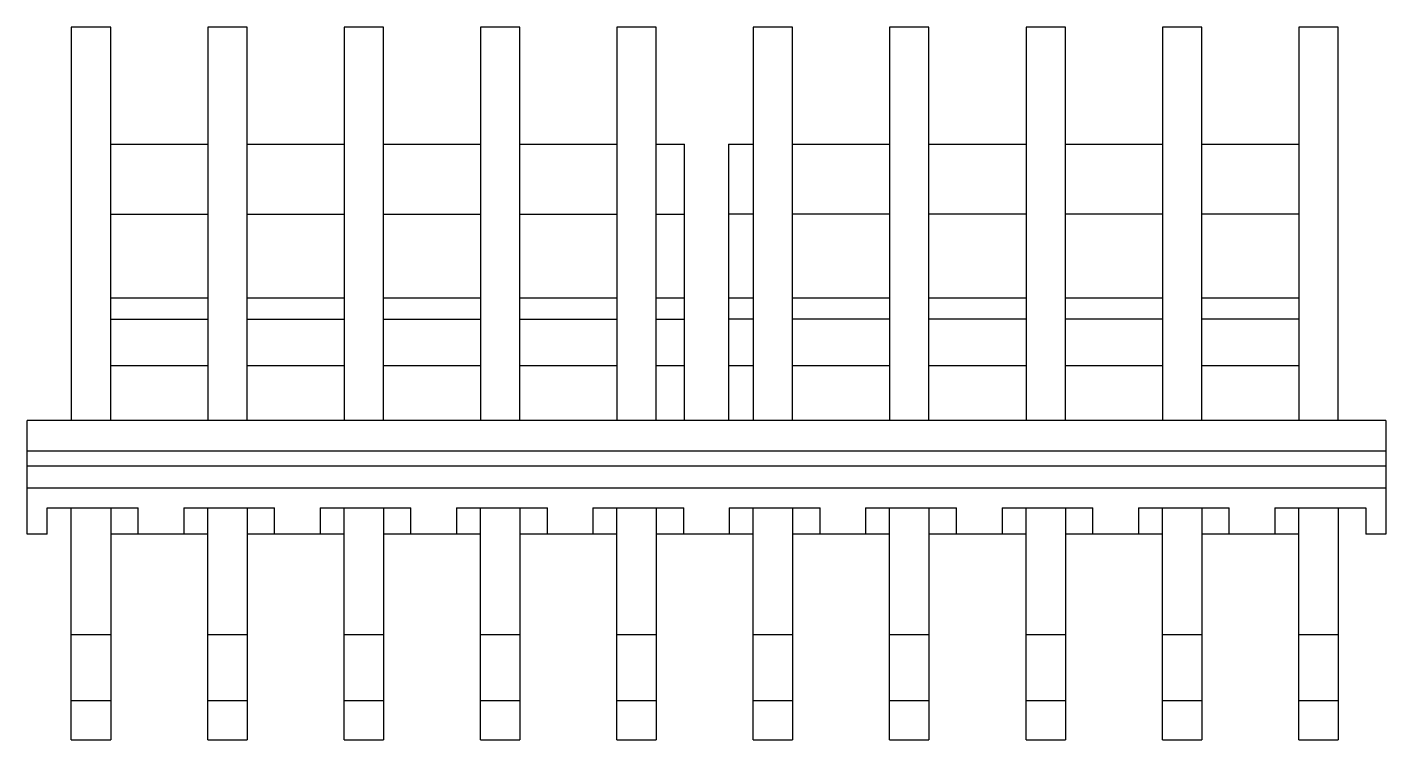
# Model space of a CAD drawing. Header units: millimetres. Extents: x -19.7 to 19.7, y -8 to 12.7.
import ezdxf

# ---------------------------------------------------------------- set-up
doc = ezdxf.new("R2010")
doc.units = ezdxf.units.MM

msp = doc.modelspace()

# ---------------------------------------------------------------- linework, layer by layer
at = {"color": 7, "linetype": 'Continuous', "lineweight": 25}
for p, q in [((-18.453, 12.7), (-18.453, 1.27)), ((-17.31, 12.7), (-18.453, 12.7)), ((-17.31, 1.27), (-17.31, 12.7)), ((-14.491, 12.7), (-14.491, 1.27)), ((-13.348, 12.7), (-14.491, 12.7)), ((-13.348, 1.27), (-13.348, 12.7)), ((-10.528, 12.7), (-10.528, 1.27)), ((-9.385, 12.7), (-10.528, 12.7)), ((-9.385, 1.27), (-9.385, 12.7)), ((-6.566, 12.7), (-6.566, 1.27)), ((-5.423, 12.7), (-6.566, 12.7)), ((-5.423, 1.27), (-5.423, 12.7)), ((-2.603, 12.7), (-2.603, 1.27)), ((-1.46, 12.7), (-2.603, 12.7)), ((-1.46, 1.27), (-1.46, 12.7)), ((1.359, 12.7), (1.359, 1.27)), ((2.502, 12.7), (1.359, 12.7)), ((2.502, 1.27), (2.502, 12.7)), ((5.321, 12.7), (5.321, 1.27)), ((6.464, 12.7), (5.321, 12.7)), ((6.464, 1.27), (6.464, 12.7)), ((9.284, 12.7), (9.284, 1.27)), ((10.427, 12.7), (9.284, 12.7)), ((10.427, 1.27), (10.427, 12.7)), ((13.246, 12.7), (13.246, 1.27)), ((14.389, 12.7), (13.246, 12.7)), ((14.389, 1.27), (14.389, 12.7)), ((17.209, 12.7), (17.209, 1.27)), ((18.352, 12.7), (17.209, 12.7)), ((18.352, 1.27), (18.352, 12.7)), ((-17.31, 9.296), (-14.491, 9.296)), ((-13.348, 9.296), (-10.528, 9.296)), ((-9.385, 9.296), (-6.566, 9.296)), ((-5.423, 9.296), (-2.603, 9.296)), ((-1.46, 9.296), (-0.635, 9.296)), ((-0.635, 1.27), (-0.635, 9.296)), ((0.635, 9.296), (0.635, 1.27)), ((0.635, 9.296), (1.359, 9.296)), ((2.502, 9.296), (5.321, 9.296)), ((6.464, 9.296), (9.284, 9.296)), ((10.427, 9.296), (13.246, 9.296)), ((14.389, 9.296), (17.209, 9.296)), ((19.736, 1.27), (-19.736, 1.27)), ((-19.736, -2.032), (-19.736, 1.27)), ((19.736, 1.27), (19.736, -2.032)), ((19.736, 0.381), (-19.736, 0.381)), ((19.736, -0.059), (-19.736, -0.059)), ((-19.736, -0.694), (19.736, -0.694)), ((-19.152, -1.27), (-16.51, -1.27)), ((-19.152, -2.032), (-19.152, -1.27)), ((-18.453, -8.014), (-18.453, -1.27)), ((-17.31, -1.27), (-17.31, -8.014)), ((-16.51, -2.032), (-16.51, -1.27)), ((-15.189, -1.27), (-12.548, -1.27)), ((-15.189, -1.27), (-15.189, -2.032)), ((-14.491, -8.014), (-14.491, -1.27)), ((-13.348, -1.27), (-13.348, -8.014)), ((-12.548, -2.032), (-12.548, -1.27)), ((-11.227, -1.27), (-8.585, -1.27)), ((-11.227, -1.27), (-11.227, -2.032)), ((-10.528, -8.014), (-10.528, -1.27)), ((-9.385, -1.27), (-9.385, -8.014)), ((-8.585, -2.032), (-8.585, -1.27)), ((-7.264, -1.27), (-4.623, -1.27)), ((-7.264, -1.27), (-7.264, -2.032)), ((-6.566, -8.014), (-6.566, -1.27)), ((-5.423, -1.27), (-5.423, -8.014)), ((-4.623, -2.032), (-4.623, -1.27)), ((-3.302, -1.27), (-0.66, -1.27)), ((-3.302, -1.27), (-3.302, -2.032)), ((-2.603, -8.014), (-2.603, -1.27)), ((-1.46, -1.27), (-1.46, -8.014)), ((-0.66, -2.032), (-0.66, -1.27)), ((0.66, -1.27), (3.302, -1.27)), ((0.66, -1.27), (0.66, -2.032)), ((1.359, -8.014), (1.359, -1.27)), ((2.502, -1.27), (2.502, -8.014)), ((3.302, -2.032), (3.302, -1.27)), ((4.623, -1.27), (7.264, -1.27)), ((4.623, -1.27), (4.623, -2.032)), ((5.321, -8.014), (5.321, -1.27)), ((6.464, -1.27), (6.464, -8.014)), ((7.264, -2.032), (7.264, -1.27)), ((8.585, -1.27), (11.227, -1.27)), ((8.585, -1.27), (8.585, -2.032)), ((9.284, -8.014), (9.284, -1.27)), ((10.427, -1.27), (10.427, -8.014)), ((11.227, -2.032), (11.227, -1.27)), ((12.548, -1.27), (15.189, -1.27)), ((12.548, -1.27), (12.548, -2.032)), ((13.246, -8.014), (13.246, -1.27)), ((14.389, -1.27), (14.389, -8.014)), ((15.189, -2.032), (15.189, -1.27)), ((16.51, -1.27), (19.152, -1.27)), ((16.51, -1.27), (16.51, -2.032)), ((17.209, -8.014), (17.209, -1.27)), ((18.352, -1.27), (18.352, -8.014)), ((19.152, -1.27), (19.152, -2.032)), ((-19.152, -2.032), (-19.736, -2.032)), ((-14.491, -2.032), (-17.31, -2.032)), ((-10.528, -2.032), (-13.348, -2.032)), ((-6.566, -2.032), (-9.385, -2.032)), ((-2.603, -2.032), (-5.423, -2.032)), ((1.359, -2.032), (-1.46, -2.032)), ((5.321, -2.032), (2.502, -2.032)), ((9.284, -2.032), (6.464, -2.032)), ((13.246, -2.032), (10.427, -2.032)), ((17.209, -2.032), (14.389, -2.032)), ((19.736, -2.032), (19.152, -2.032)), ((-18.453, -4.953), (-17.31, -4.953)), ((-14.491, -4.953), (-13.348, -4.953)), ((-10.528, -4.953), (-9.385, -4.953)), ((-6.566, -4.953), (-5.423, -4.953)), ((-2.603, -4.953), (-1.46, -4.953)), ((1.359, -4.953), (2.502, -4.953)), ((5.321, -4.953), (6.464, -4.953)), ((9.284, -4.953), (10.427, -4.953)), ((13.246, -4.953), (14.389, -4.953)), ((17.209, -4.953), (18.352, -4.953)), ((-18.453, -6.871), (-17.31, -6.871)), ((-14.491, -6.871), (-13.348, -6.871)), ((-10.528, -6.871), (-9.385, -6.871)), ((-6.566, -6.871), (-5.423, -6.871)), ((-2.603, -6.871), (-1.46, -6.871)), ((1.359, -6.871), (2.502, -6.871)), ((5.321, -6.871), (6.464, -6.871)), ((9.284, -6.871), (10.427, -6.871)), ((13.246, -6.871), (14.389, -6.871)), ((17.209, -6.871), (18.352, -6.871)), ((-18.453, -8.014), (-17.31, -8.014)), ((-14.491, -8.014), (-13.348, -8.014)), ((-10.528, -8.014), (-9.385, -8.014)), ((-6.566, -8.014), (-5.423, -8.014)), ((-2.603, -8.014), (-1.46, -8.014)), ((1.359, -8.014), (2.502, -8.014)), ((5.321, -8.014), (6.464, -8.014)), ((9.284, -8.014), (10.427, -8.014)), ((13.246, -8.014), (14.389, -8.014)), ((17.209, -8.014), (18.352, -8.014))]:
    msp.add_line(p, q, dxfattribs=at)
at = {"color": 8, "linetype": 'Continuous', "lineweight": 25}
for p, q in [((-17.31, 7.265), (-14.491, 7.265)), ((-13.348, 7.265), (-10.528, 7.265)), ((-9.385, 7.265), (-6.566, 7.265)), ((-5.423, 7.265), (-2.603, 7.265)), ((-1.46, 7.265), (-0.635, 7.265)), ((1.359, 7.265), (0.635, 7.265)), ((5.321, 7.265), (2.502, 7.265)), ((9.284, 7.265), (6.464, 7.265)), ((13.246, 7.265), (10.427, 7.265)), ((17.209, 7.265), (14.389, 7.265)), ((-14.491, 4.825), (-17.31, 4.825)), ((-10.528, 4.825), (-13.348, 4.825)), ((-6.566, 4.825), (-9.385, 4.825)), ((-2.603, 4.825), (-5.423, 4.825)), ((-0.635, 4.825), (-1.46, 4.825)), ((1.359, 4.825), (0.635, 4.825)), ((5.321, 4.825), (2.502, 4.825)), ((9.284, 4.825), (6.464, 4.825)), ((13.246, 4.825), (10.427, 4.825)), ((17.209, 4.825), (14.389, 4.825)), ((-17.31, 4.214), (-14.491, 4.214)), ((-13.348, 4.214), (-10.528, 4.214)), ((-9.385, 4.214), (-6.566, 4.214)), ((-5.423, 4.214), (-2.603, 4.214)), ((-1.46, 4.214), (-0.635, 4.214)), ((1.359, 4.214), (0.635, 4.214)), ((5.321, 4.214), (2.502, 4.214)), ((9.284, 4.214), (6.464, 4.214)), ((13.246, 4.214), (10.427, 4.214)), ((17.209, 4.214), (14.389, 4.214)), ((-17.31, 2.867), (-14.491, 2.867)), ((-13.348, 2.867), (-10.528, 2.867)), ((-9.385, 2.867), (-6.566, 2.867)), ((-5.423, 2.867), (-2.603, 2.867)), ((-1.46, 2.867), (-0.635, 2.867)), ((0.635, 2.867), (1.359, 2.867)), ((2.502, 2.867), (5.321, 2.867)), ((6.464, 2.867), (9.284, 2.867)), ((10.427, 2.867), (13.246, 2.867)), ((14.389, 2.867), (17.209, 2.867))]:
    msp.add_line(p, q, dxfattribs=at)

doc.saveas('drawing.dxf')
